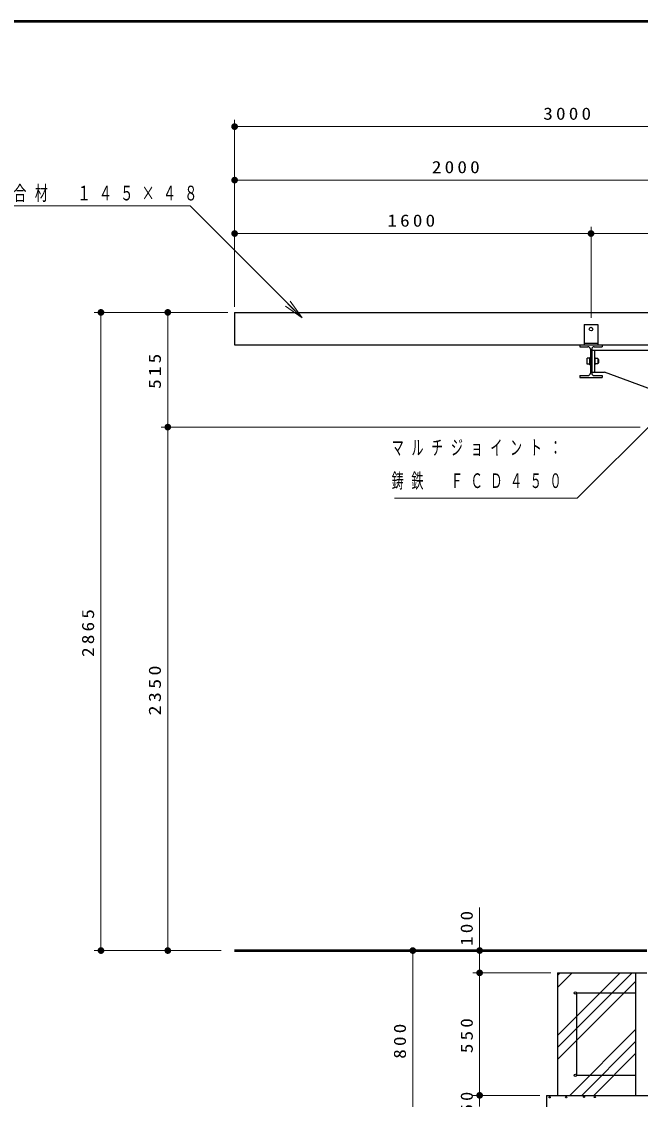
# Model space of a CAD drawing. Units: millimetres on the paper, scale 1:30. Extents: x -365 to 0, y -5 to 257.
# Drawn here: x -183.3 to -90.7, y 95.7 to 257 of the extents above; entities that cross this region are included whole.
import ezdxf

# ---------------------------------------------------------------- set-up
doc = ezdxf.new("R2010")
doc.units = ezdxf.units.MM
doc.layers.add('LY_1', color=7, linetype='Continuous', lineweight=25)
doc.layers.add('LY_3', color=7, linetype='Continuous', lineweight=13)
doc.styles.add('ＭＳ ゴシック', font='')
doc.styles.get('ＭＳ ゴシック').set_extended_font_data('MS Gothic')

# ---------------------------------------------------------------- blocks, each defined once
blk = doc.blocks.new('filled_dot')
at = {"color": 0, "linetype": 'Continuous', "lineweight": -2, "const_width": 1.25}
blk.add_lwpolyline([(-0.625, 0, 1), (0.625, 0, 1)], format="xyb", close=True, dxfattribs=at)

msp = doc.modelspace()

# ---------------------------------------------------------------- linework, layer by layer
at = {"layer": 'LY_1', "lineweight": 13}
for p, q in [((-151.416, 214.311), (-151.416, 242.276)), ((-151.416, 241.276), (-51.416, 241.276)), ((-151.416, 233.276), (-84.749, 233.276)), ((-151.416, 214.311), (-151.416, 226.276)), ((-98.083, 212.645), (-98.083, 226.276)), ((-151.416, 225.276), (-98.083, 225.276)), ((-98.083, 225.276), (-71.416, 225.276)), ((-141.325, 212.662), (-143.447, 214.783)), ((-143.093, 215.137), (-141.325, 212.662)), ((-152.416, 213.478), (-172.416, 213.478)), ((-171.416, 117.978), (-171.416, 213.478)), ((-152.416, 213.478), (-162.416, 213.478)), ((-161.416, 196.311), (-161.416, 213.478)), ((-141.325, 212.662), (-143.8, 214.43)), ((-90.749, 196.311), (-162.416, 196.311)), ((-161.416, 117.978), (-161.416, 196.311)), ((-114.749, 114.645), (-114.749, 124.438)), ((-153.416, 117.978), (-172.416, 117.978)), ((-100.749, 117.978), (-125.749, 117.978)), ((-124.749, 91.311), (-124.749, 117.978)), ((-104.082, 114.645), (-115.749, 114.645)), ((-114.749, 96.311), (-114.749, 114.645)), ((-103.083, 114.239), (-102.678, 114.645)), ((-103.083, 112.443), (-100.881, 114.645)), ((-103.083, 105.259), (-93.697, 114.645)), ((-103.083, 103.463), (-91.901, 114.645)), ((-103.083, 101.667), (-91.416, 113.334)), ((-101.254, 96.311), (-91.416, 106.15)), ((-99.458, 96.311), (-91.416, 104.354)), ((-97.662, 96.311), (-91.416, 102.558)), ((-105.749, 96.311), (-115.749, 96.311)), ((-114.749, 94.645), (-114.749, 96.311))]:
    msp.add_line(p, q, dxfattribs=at)
at = {"layer": 'LY_1', "color": 40}
for p, q in [((-151.416, 213.478), (-51.416, 213.478)), ((-151.416, 213.478), (-151.416, 208.645)), ((-151.416, 208.645), (-51.416, 208.645))]:
    msp.add_line(p, q, dxfattribs=at)
at = {"layer": 'LY_1'}
for p, q in [((-99.083, 211.645), (-97.083, 211.645)), ((-99.083, 211.645), (-99.083, 208.645)), ((-97.083, 211.645), (-97.083, 208.645)), ((-99.749, 208.645), (-96.416, 208.645)), ((-99.749, 208.645), (-99.749, 208.345)), ((-99.749, 208.345), (-98.549, 208.345)), ((-99.083, 208.878), (-97.083, 208.878)), ((-97.616, 208.345), (-96.416, 208.345)), ((-96.416, 208.645), (-96.416, 208.345)), ((-98.269, 206.611), (-98.636, 206.611)), ((-98.636, 205.745), (-98.636, 206.611)), ((-98.269, 205.645), (-98.269, 206.711)), ((-98.269, 206.711), (-98.183, 206.711)), ((-98.183, 207.978), (-98.183, 204.378)), ((-97.983, 207.978), (-97.983, 204.378)), ((-97.983, 207.845), (-71.516, 207.845)), ((-97.583, 207.845), (-97.583, 204.511)), ((-97.496, 206.711), (-97.583, 206.711)), ((-97.496, 206.711), (-97.496, 205.645)), ((-97.063, 206.578), (-97.496, 206.578)), ((-97.063, 206.578), (-97.063, 205.778)), ((-98.269, 205.745), (-98.636, 205.745)), ((-98.269, 205.645), (-98.183, 205.645)), ((-97.496, 205.645), (-97.583, 205.645)), ((-97.063, 205.778), (-97.496, 205.778)), ((-96.936, 206.445), (-97.063, 206.445)), ((-96.936, 205.911), (-97.063, 205.911)), ((-96.936, 205.911), (-96.936, 206.445)), ((-99.749, 204.011), (-99.749, 203.711)), ((-99.749, 204.011), (-98.549, 204.011)), ((-99.749, 203.711), (-96.416, 203.711)), ((-97.983, 204.511), (-96.083, 204.511)), ((-97.616, 204.011), (-96.416, 204.011)), ((-96.416, 204.011), (-96.416, 203.711)), ((-88.083, 201.611), (-96.083, 204.511)), ((-103.082, 114.645), (-89.749, 114.645)), ((-103.082, 114.645), (-103.082, 96.311)), ((-91.416, 114.645), (-91.416, 96.311)), ((-100.249, 111.645), (-100.249, 99.311)), ((-100.249, 111.645), (-91.416, 111.645)), ((-100.249, 99.311), (-91.416, 99.311)), ((-104.749, 96.311), (-64.75, 96.311)), ((-104.749, 96.311), (-104.749, 91.311))]:
    msp.add_line(p, q, dxfattribs=at)
at = {"layer": 'LY_1', "lineweight": 50}
msp.add_line((-151.416, 117.978), (-89.749, 117.978), dxfattribs=at)
at = {"layer": 'LY_1', "lineweight": 13}
for points in [[(-141.325, 212.662), (-158.073, 229.41), (-209.646, 229.41)], [(-88.149, 197.665), (-100.144, 185.67), (-127.486, 185.67)]]:
    msp.add_lwpolyline(points, dxfattribs=at)
at = {"layer": 'LY_1'}
for centre, radius in [((-98.083, 210.978), 0.267), ((-100.416, 111.645), 0.167), ((-100.416, 99.311), 0.167), ((-104.263, 96.015), 0.0833), ((-101.794, 96.024), 0.0833), ((-99.132, 96.085), 0.0833), ((-97.515, 96.059), 0.0833)]:
    msp.add_circle(centre, radius, dxfattribs=at)
for centre, start, end in [((-98.549, 207.978), 0, 89.99998), ((-97.616, 207.978), 89.99998, 179.99996), ((-98.549, 204.378), 270.00002, 0), ((-97.616, 204.378), 179.99996, 269.99995)]:
    msp.add_arc(centre, 0.367, start, end, dxfattribs=at)
at = {"layer": 'LY_3', "lineweight": 50}
msp.add_line((0, 257), (-365, 257), dxfattribs=at)

# ---------------------------------------------------------------- block references
at = {"layer": 'LY_1', "lineweight": 13, "xscale": 0.4, "yscale": 0.4}
for p in [(-151.416, 241.276), (-151.416, 233.276), (-151.416, 225.276)]:
    msp.add_blockref('filled_dot', p, dxfattribs=at)
for p, rotation in [((-98.083, 225.276), 180), ((-171.416, 213.478), 270), ((-161.416, 213.478), 270), ((-161.416, 196.311), 270), ((-161.416, 196.311), 90), ((-171.416, 117.978), 90), ((-161.416, 117.978), 90), ((-124.749, 117.978), 270), ((-114.749, 117.978), 270), ((-114.749, 114.645), 270), ((-114.749, 114.645), 90), ((-114.749, 96.311), 90), ((-114.749, 96.311), 270)]:
    msp.add_blockref('filled_dot', p, dxfattribs=dict(at, rotation=rotation))

# ---------------------------------------------------------------- texts
at = {"layer": 'LY_1', "style": 'ＭＳ ゴシック'}
for s, insert, char_height, attachment_point in [('\\T1.33;\\W1.15;3000', (-101.416, 242.276), 1.833, 8), ('\\T1.33;\\W1.15;2000', (-118.083, 234.276), 1.833, 8), ('\\T1.64;\\W0.65;木質樹脂アルミ複合材\u3000１４５×４８', (-210.092, 231.21), 2.199, 4), ('\\T1.33;\\W1.15;1600', (-124.749, 226.276), 1.833, 8), ('\\T1.64;\\W0.6;マルチジョイント：', (-127.903, 193.17), 2.199, 4), ('\\T1.64;\\W0.6;鋳鉄\u3000ＦＣＤ４５０', (-127.903, 188.17), 2.199, 4)]:
    msp.add_mtext(s, dxfattribs=dict(at, insert=insert, char_height=char_height, attachment_point=attachment_point))
at = {"layer": 'LY_1', "char_height": 1.833, "attachment_point": 8, "rotation": 90, "style": 'ＭＳ ゴシック'}
for s, insert in [('\\T1.33;\\W1.15;515', (-162.416, 204.895)), ('\\T1.33;\\W1.15;2865', (-172.416, 165.728)), ('\\T1.33;\\W1.2;2350', (-162.416, 157.145)), ('\\T1.33;\\W1.15;100', (-115.749, 121.522)), ('\\T1.33;\\W1.15;800', (-125.749, 104.645)), ('\\T1.33;\\W1.15;550', (-115.749, 105.478)), ('\\T1.34;\\W1.1;50', (-115.749, 95.478))]:
    msp.add_mtext(s, dxfattribs=dict(at, insert=insert))

doc.saveas('drawing.dxf')
